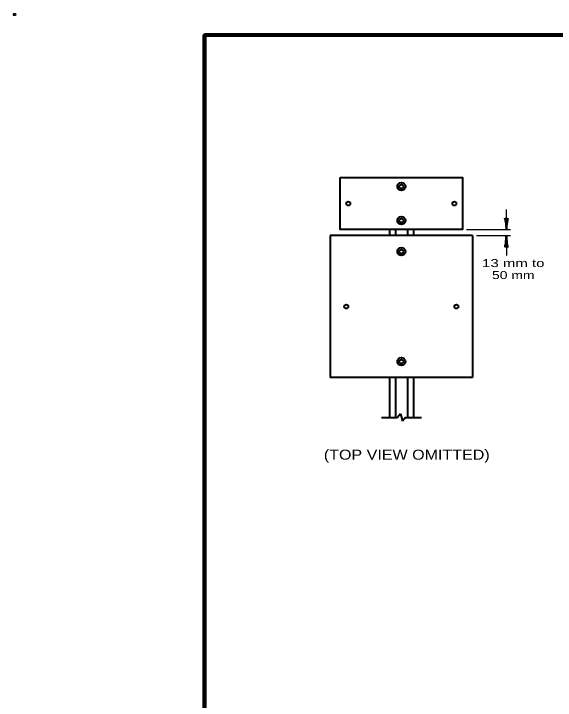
# Model space of a CAD drawing. Extents: x 826 to 1681, y -33 to 511.
# Drawn here: x 825.6 to 988, y 305.3 to 511.2 of the extents above; entities that cross this region are included whole.
import ezdxf
from ezdxf.enums import TextEntityAlignment as Align

# ---------------------------------------------------------------- set-up
doc = ezdxf.new("R2010")
doc.units = 0
doc.header["$LTSCALE"] = 0.96
doc.header["$PDMODE"] = 32
doc.header["$PDSIZE"] = 0.48
doc.layers.add('1', color=7, linetype='Continuous', lineweight=40)

msp = doc.modelspace()

# ---------------------------------------------------------------- linework, layer by layer
at = {"layer": '1', "lineweight": 25}
for p, q in [((973.3692, 446.4629), (973.3692, 452.4629)), ((961.3692, 446.4629), (974.5692, 446.4629)), ((964.3692, 444.6629), (974.5692, 444.6629)), ((973.3692, 444.6629), (973.3692, 438.6629))]:
    msp.add_line(p, q, dxfattribs=at)
at = {"layer": '1'}
for p, q in [((938.2692, 446.4629), (938.2692, 444.6629)), ((940.0692, 446.4629), (940.0692, 444.6629)), ((943.6692, 446.4629), (943.6692, 444.6629)), ((945.4692, 446.4629), (945.4692, 444.6629)), ((963.1692, 444.6629), (920.5692, 444.6629)), ((920.5692, 444.6629), (920.5692, 402.0629)), ((963.1692, 444.6629), (963.1692, 402.0629)), ((963.1692, 402.0629), (920.5692, 402.0629)), ((938.2692, 402.0629), (938.2692, 390.0629)), ((940.0692, 402.0629), (940.0692, 390.0629)), ((943.6692, 402.0629), (943.6692, 390.0629)), ((945.4692, 402.0629), (945.4692, 390.0629)), ((935.8692, 390.0629), (940.6692, 390.0629)), ((941.6037, 391.231), (940.6692, 390.0629)), ((941.6037, 391.231), (942.174, 388.9439)), ((943.0692, 390.0629), (942.174, 388.9439)), ((943.0692, 390.0629), (947.8692, 390.0629))]:
    msp.add_line(p, q, dxfattribs=at)
at = {"layer": '1', "lineweight": 158}
msp.add_lwpolyline([(1674.589, 504.8639), (882.889, 504.7639), (882.989, -21.2361)], dxfattribs=at)
at = {"layer": '1'}
msp.add_lwpolyline([(923.5692, 462.0629), (960.1692, 462.0629), (960.1692, 446.4629), (923.5692, 446.4629)], close=True, dxfattribs=at)
for centre, radius in [((941.8692, 459.3629), 1.2), ((941.8692, 459.3629), 0.6), ((925.9692, 454.2629), 0.6), ((957.7692, 454.2629), 0.6), ((941.8692, 449.1629), 1.2), ((941.8692, 449.1629), 0.6), ((941.8692, 439.8629), 1.2), ((941.8692, 439.8629), 0.6), ((925.3692, 423.3629), 0.6), ((958.3692, 423.3629), 0.6), ((941.8692, 406.8629), 1.2), ((941.8692, 406.8629), 0.6)]:
    msp.add_circle(centre, radius, dxfattribs=at)
at = {"layer": '1', "lineweight": 25}
for centre, major_axis, ratio, start_param, end_param in [((973.0376, 447.7723), (0.1874, -2.1428), 0.122415, 0.89635335, 3.14159265), ((973.0376, 447.7723), (0.1874, -2.1428), 0.122415, 0.89635335, 3.14159265), ((973.6231, 447.8075), (-0.2108, -2.1077), 0.07063, 3.14071475, 5.41810995), ((973.6231, 447.8075), (-0.2108, -2.1077), 0.07063, 3.14071475, 5.41810995), ((973.1153, 443.3183), (0.2108, 2.1077), 0.07063, 3.14071475, 5.41810995), ((973.7008, 443.3535), (-0.1874, 2.1428), 0.122415, 0.89635335, 3.14159265)]:
    msp.add_ellipse(centre, major_axis=major_axis, ratio=ratio, start_param=start_param, end_param=end_param, dxfattribs=at)
at = {"layer": '1'}
for centre, major_axis, ratio, start_param, end_param in [((973.0376, 447.7723), (0.1874, -2.1428), 0.122415, 0.89635335, 3.14159265), ((973.6231, 447.8075), (-0.2108, -2.1077), 0.07063, 3.14071475, 5.41810995), ((973.1153, 443.3183), (0.2108, 2.1077), 0.07063, 3.14071475, 5.41810995), ((973.1153, 443.3183), (0.2108, 2.1077), 0.07063, 3.14071475, 5.41810995), ((973.7008, 443.3535), (-0.1874, 2.1428), 0.122415, 0.89635335, 3.14159265), ((973.7008, 443.3535), (-0.1874, 2.1428), 0.122415, 0.89635335, 3.14159265)]:
    msp.add_ellipse(centre, major_axis=major_axis, ratio=ratio, start_param=start_param, end_param=end_param, dxfattribs=at)
msp.add_point((825.889, 510.9639), dxfattribs=at)

# ---------------------------------------------------------------- texts
for s, width, p in [('13 mm to', 1.4, (975.4227, 435.2066)), ('50 mm', 1.3, (975.4228, 431.6066))]:
    msp.add_text(s, height=2.4, dxfattribs=dict(at, width=width)).set_placement(p, align=Align.CENTER)
at = {"layer": '1', "width": 1.2}
msp.add_text('(TOP VIEW OMITTED)', height=3, dxfattribs=at).set_placement((918.6275, 377.4291))

doc.saveas('drawing.dxf')
